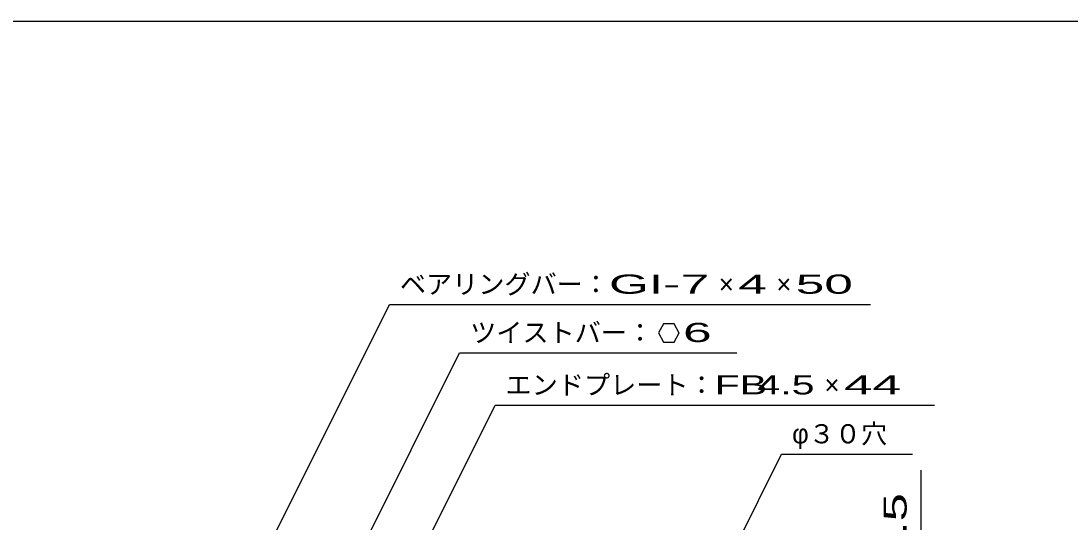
# Model space of a CAD drawing. Units: millimetres, scale not verified. Extents: x -1456 to 1385, y -1026 to 843.
# Drawn here: x -972 to -168, y 459 to 843 of the extents above; entities that cross this region are included whole.
import ezdxf
from ezdxf.enums import TextEntityAlignment as Align

# ---------------------------------------------------------------- set-up
doc = ezdxf.new("R2010")
doc.units = ezdxf.units.MM
doc.header["$LTSCALE"] = 8
doc.layers.add('0_2', color=150, linetype='Continuous', lineweight=25)
doc.layers.add('22', color=4, linetype='Continuous', lineweight=25)
doc.styles.add('ベクトル', font='')
doc.styles.get('ベクトル').set_extended_font_data('ベクトル')

msp = doc.modelspace()

# ---------------------------------------------------------------- linework, layer by layer
at = {"layer": '0_2'}
msp.add_line((-1383.2, 842.8), (1384.8, 842.8), dxfattribs=at)
at = {"layer": '22'}
for p, q in [((-842.1, 321.5), (-689.85, 626)), ((-689.85, 626), (-321.85, 626)), ((-480.1, 611.212), (-484.1, 604.284)), ((-472.1, 611.212), (-480.1, 611.212)), ((-468.1, 604.2), (-472.1, 611.212)), ((-484.1, 604.284), (-480.1, 597.356)), ((-472.1, 597.356), (-468.1, 604.284)), ((-480.1, 597.356), (-472.1, 597.356)), ((-757.35, 346.5), (-636.1, 589)), ((-636.1, 589), (-424.1, 589)), ((-686.75, 393.5), (-609, 549)), ((-609, 549), (-273, 549)), ((-453.8, 383.6), (-389.8, 511.6)), ((-389.8, 511.6), (-289.8, 511.6)), ((-283, 403.5), (-283, 499.5))]:
    msp.add_line(p, q, dxfattribs=at)

# ---------------------------------------------------------------- texts
at = {"layer": '22', "color": 2, "style": 'ベクトル'}
for s, p in [('ベアリングバー：', (-681.85, 641.6)), ('×', (-437.85, 641.6)), ('×', (-393.85, 641.6)), ('ツイストバー：', (-628.1, 604.6)), ('エンドプレート：', (-601, 564.6)), ('×', (-357, 564.6)), ('φ３０穴', (-381.8, 527.2))]:
    msp.add_text(s, height=14.66, dxfattribs=at).set_placement(p, align=Align.MIDDLE_LEFT)
for s, width, p in [('GI-', 2, (-521.85, 641.6)), (' 7 ', 2, (-477.85, 641.6)), (' 4 ', 2, (-433.85, 641.6)), (' 50 ', 2, (-389.85, 641.6)), (' 6 ', 2, (-476.1, 604.684)), ('FB', 1.6, (-441, 564.6)), (' 4.5 ', 1.6, (-417, 564.6)), (' 44 ', 2, (-353, 564.6))]:
    msp.add_text(s, height=14.66, dxfattribs=dict(at, width=width)).set_placement(p, align=Align.MIDDLE_LEFT)
at = {"layer": '22', "color": 2, "style": 'ベクトル', "width": 1.65}
msp.add_text(' 36.5 ', height=17.6, rotation=90, dxfattribs=at).set_placement((-303, 395.5), align=Align.MIDDLE_LEFT)

doc.saveas('drawing.dxf')
